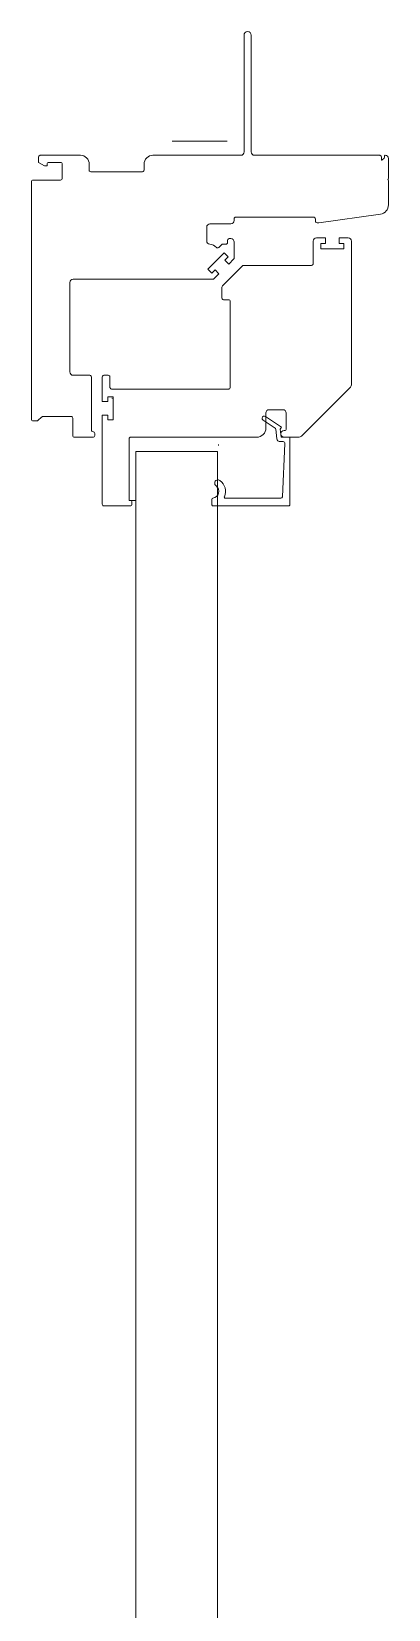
# Model space of a CAD drawing. Header units: inches. Extents: x -3905 to 10892, y 1064 to 9590.
# Drawn here: x 3105.63 to 3108.88, y 6972.05 to 6986.4 of the extents above; entities that cross this region are included whole.
import ezdxf

# ---------------------------------------------------------------- set-up
doc = ezdxf.new("R2010")
doc.units = ezdxf.units.IN
doc.header["$MEASUREMENT"] = 0

# ---------------------------------------------------------------- blocks, each defined once
blk = doc.blocks.new('*U407')
at = {"color": 0, "linetype": 'ByBlock', "lineweight": 0}
for p, q in [((0, 26.648), (-0.5, 26.648)), ((0.536, 24.304), (0.536, 24.137)), ((0.55, 24.314), (0.546, 24.314)), ((-0.421, 23.883), (-0.421, 23.893)), ((0.391, 23.383), (0.391, 23.883)), ((0.391, 23.383), (0.381, 23.383))]:
    blk.add_line(p, q, dxfattribs=at)
for points in [[(-0.561, 25.578), (-0.515, 25.532), (-0.48, 25.568), (-0.51, 25.598), (-0.474, 25.633), (-0.326, 25.485), (-0.361, 25.449), (-0.391, 25.479), (-0.426, 25.444), (-0.381, 25.399, 0.198912), (-0.371, 25.395), (0.9, 25.395, -0.414214), (0.93, 25.365), (0.93, 24.551, -0.414214), (0.9, 24.521), (0.75, 24.521, 0.414214), (0.735, 24.506), (0.735, 24.023, -0.414214), (0.72, 24.008, 0.414214), (0.705, 23.993), (0.705, 23.973, 0.414214), (0.72, 23.958), (0.89, 23.958, 0.414214), (0.905, 23.973), (0.905, 24.131, -0.414214), (0.92, 24.146), (1.179, 24.146, -0.198912), (1.189, 24.141), (1.221, 24.11, 0.198912), (1.231, 24.106), (1.265, 24.106, 0.414214), (1.28, 24.121), (1.28, 26.281, 0.414214), (1.265, 26.296), (1.015, 26.296, -0.414214), (1, 26.311), (1, 26.441, -0.414214), (1.015, 26.456), (1.123, 26.456, -0.414214), (1.138, 26.441), (1.138, 26.426), (1.163, 26.426), (1.215, 26.456), (1.215, 26.506, 0.414214), (1.2, 26.521), (0.935, 26.521), (0.835, 26.521, 0.414214), (0.755, 26.441), (0.755, 26.386, -0.414214), (0.74, 26.371), (0.27, 26.371, -0.414214), (0.255, 26.386), (0.255, 26.441, 0.414214), (0.175, 26.521), (-0.625, 26.521, -0.414214), (-0.655, 26.551), (-0.655, 27.613, 1), (-0.72, 27.613), (-0.72, 26.551, -0.414214), (-0.75, 26.521), (-1.89, 26.521, 0.414214), (-1.905, 26.506), (-1.905, 26.476), (-1.91, 26.476), (-1.931, 26.496, -0.198912), (-1.935, 26.507), (-1.935, 26.516, 0.414214), (-1.94, 26.521, 0.414214), (-1.97, 26.491), (-1.97, 26.314, 0.182676), (-1.966, 26.304, -0.377964), (-1.966, 26.297, 0.182676), (-1.97, 26.287), (-1.97, 26.07, 0.373885), (-1.897, 25.986), (-1.337, 25.908), (-1.32, 25.908, 0.414214), (-1.305, 25.923), (-1.305, 25.943, -0.414214), (-1.29, 25.958), (-0.58, 25.958, -0.414214), (-0.565, 25.943), (-0.565, 25.928, 0.414214), (-0.535, 25.898), (-0.345, 25.898, -0.414214), (-0.315, 25.868), (-0.315, 25.743, -0.392997), (-0.343, 25.713, 0.192979), (-0.403, 25.683, -0.428971), (-0.425, 25.683), (-0.45, 25.708, 0.198912), (-0.461, 25.713), (-0.49, 25.713, -0.414214), (-0.505, 25.728), (-0.505, 25.748, 0.414214), (-0.52, 25.763), (-0.535, 25.763, 0.414214), (-0.565, 25.733), (-0.565, 25.589)], [(0.381, 23.383, 0.414214), (0.366, 23.368), (0.366, 23.348, 0.414214), (0.381, 23.333), (0.621, 23.333, 0.414214), (0.636, 23.348), (0.636, 24.158), (0.586, 24.158), (0.586, 24.116), (0.536, 24.116), (0.536, 24.326), (0.586, 24.326), (0.586, 24.283), (0.636, 24.283), (0.636, 24.506, 0.414214), (0.621, 24.521), (0.581, 24.521, 0.414214), (0.566, 24.506), (0.566, 24.411, -0.414214), (0.551, 24.396), (-0.515, 24.396, -0.414214), (-0.53, 24.411), (-0.53, 25.193, -0.414214), (-0.515, 25.208), (-0.469, 25.208, 0.414214), (-0.454, 25.223), (-0.454, 25.323, 0.198912), (-0.458, 25.334), (-0.64, 25.515, 0.198912), (-0.65, 25.52), (-1.269, 25.52, -0.414214), (-1.284, 25.535), (-1.284, 25.74, 0.414214), (-1.314, 25.77), (-1.396, 25.77), (-1.396, 25.72), (-1.354, 25.72), (-1.354, 25.67), (-1.564, 25.67), (-1.564, 25.72), (-1.521, 25.72), (-1.521, 25.77), (-1.604, 25.77, 0.414214), (-1.634, 25.74), (-1.634, 24.447, 0.198912), (-1.616, 24.405), (-1.187, 23.975, 0.198912), (-1.144, 23.958), (-1.019, 23.958, 1), (-1.019, 24.018), (-1.024, 24.018, -0.414214), (-1.039, 24.033), (-1.039, 24.178, -0.414214), (-1.009, 24.208), (-0.884, 24.208, -0.414214), (-0.854, 24.178), (-0.854, 24.043, 0.414214), (-0.769, 23.958), (0.376, 23.958, -0.414214), (0.391, 23.943), (0.391, 23.383), (0.329, 23.383)]]:
    blk.add_lwpolyline(points, format="xyb", dxfattribs=at)
blk.add_lwpolyline([(-0.851, 24.147), (-0.996, 24.049), (-0.983, 24.032), (-0.992, 23.958), (-1.073, 23.958), (-1.073, 23.343, 0.414214), (-1.063, 23.333), (-0.373, 23.333, 0.414214), (-0.363, 23.343), (-0.363, 23.393, 0.374242), (-0.372, 23.403, -0.671897), (-0.4, 23.515, 1), (-0.436, 23.564, 0.348524), (-0.476, 23.417, -0.539247), (-0.485, 23.403), (-0.989, 23.403, -0.400077), (-1.004, 23.417), (-1.027, 23.902, -0.428493), (-1.012, 23.918), (-0.984, 23.918, 0.378866), (-0.954, 23.944), (-0.943, 24.03, -0.217121), (-0.937, 24.041), (-0.828, 24.114, 1)], format="xyb", close=True, dxfattribs=at)
at = {"linetype": 'Continuous', "lineweight": 5}
blk.add_lwpolyline([(-0.414, 23.828), (0.329, 23.828), (0.329, 2.77), (-0.414, 2.77)], close=True, dxfattribs=at)
at = {"color": 0, "linetype": 'ByBlock', "lineweight": 0}
for centre, radius, start, end in [((-0.55, 25.589), 0.015, 180, 225), ((0.546, 24.304), 0.01, 90, 180)]:
    blk.add_arc(centre, radius, start, end, dxfattribs=at)

msp = doc.modelspace()

# ---------------------------------------------------------------- block references
at = {"linetype": 'Continuous', "lineweight": 100, "xscale": -1}
msp.add_blockref('*U407', (3106.91424, 6958.74966), dxfattribs=at)

doc.saveas('drawing.dxf')
